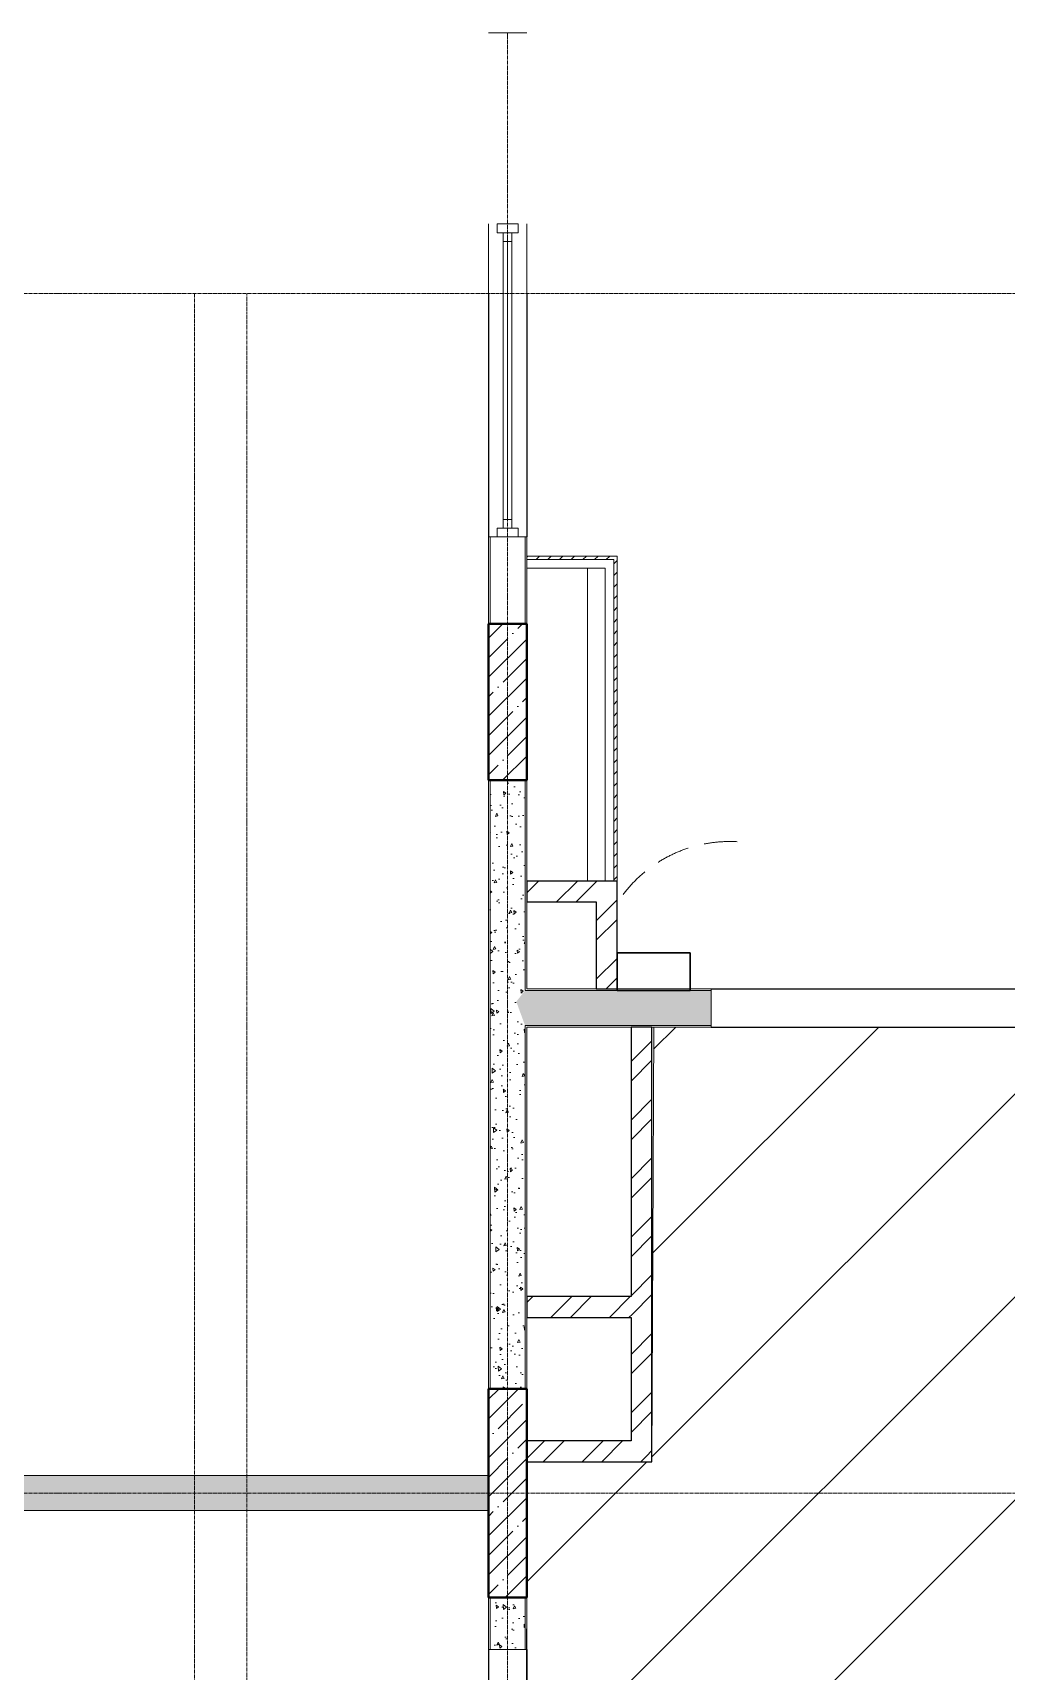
# Model space of a CAD drawing. Header units: millimetres. Extents: x 470010 to 1231400, y -134005 to 421770.
# Drawn here: x 514124 to 519721, y -108127 to -98702 of the extents above; entities that cross this region are included whole.
import ezdxf

# ---------------------------------------------------------------- set-up
doc = ezdxf.new("R2010")
doc.units = ezdxf.units.MM
for name, pattern in [('CENTER2', [28.575, 19.05, -3.175, 3.175, -3.175]), ('DASHED', [19.05, 12.7, -6.35]), ('HIDDEN2', [4.7625, 3.175, -1.5875])]:
    doc.linetypes.add(name, pattern=pattern)
for name, color, linetype, lineweight in [('АР_Двери_внутренние_антипаника', 7, 'Continuous', 0), ('АР_Колонны', 70, 'Continuous', 30), ('АР_Окна', 4, 'Continuous', 5), ('АР_Стены ГКЛ', 1, 'Continuous', 15), ('АР_Стены ЖБ', 7, 'Continuous', 35), ('АР_Стены кирпич', 32, 'Continuous', 20), ('АР_Стены ПЕНОблок', 52, 'Continuous', 20), ('АР_Тонкая', 254, 'Continuous', 5), ('АР_Штриховка', 8, 'Continuous', 0), ('ОВ_Отопление', 30, 'Continuous', 5), ('Потолок штриховка', 200, 'Continuous', 15)]:
    doc.layers.add(name, color=color, linetype=linetype, lineweight=lineweight)
for name, color, linetype, lineweight, true_color in [('АР_Оси_РД_100', 7, 'Continuous', 0, 0x525252), ('МАГНИТЫ', 7, 'Continuous', 30, 0xd100d1), ('РД_проем_инж перемыч_фахверк', 7, 'Continuous', 18, 0xff1f1f)]:
    doc.layers.add(name, color=color, linetype=linetype, lineweight=lineweight, true_color=true_color)
doc.layers.add('РД_Витраж_вн', color=7, linetype='Continuous', true_color=0x148aff)
doc.layers.add('РД_Проем', color=230, linetype='Continuous', lineweight=0, plot=False)
pattern_1 = [(45, (509053.93, -143101.69), (-168.3798, 168.3798), []), (45, (509166.19, -143101.69), (-168.3798, 168.3798), [])]
pattern_2 = [(45, (509053.93, -143101.69), (-112.2532, 112.2532), []), (45, (509166.19, -143101.69), (-112.2532, 112.2532), [198.4375, -39.6875, 0, -39.6875])]

msp = doc.modelspace()

# ---------------------------------------------------------------- hatches: boundary and pattern name
at = {"layer": 'АР_Стены ГКЛ', "linetype": 'Continuous', "lineweight": 0, "true_color": 0x000000}
h = msp.add_hatch(dxfattribs=at)
h.set_pattern_fill('ANSI31', color=18, scale=15, style=0)
h.set_pattern_definition([(45, (509053.93, -143101.687), (-33.67596, 33.67596), [])])
h.paths.add_polyline_path([(516963.932, -101711.687), (516963.932, -101731.687), (517463.932, -101731.687), (517483.932, -101711.687)], flags=0)
h = msp.add_hatch(dxfattribs=at)
h.set_pattern_fill('ANSI31', color=18, scale=15, angle=-360, style=0)
h.set_pattern_definition([(45, (509053.93, -143101.687), (-33.67596, 33.67596), [])])
h.paths.add_polyline_path([(517483.932, -101711.687), (517463.932, -101731.687), (517463.932, -103581.687), (517483.932, -103581.687)], flags=0)
at = {"layer": 'АР_Штриховка', "linetype": 'Continuous', "lineweight": 5, "true_color": 0x000000}
h = msp.add_hatch(dxfattribs=at)
h.set_pattern_fill('ANSI35', color=18, scale=25, style=0)
h.set_pattern_definition(pattern_2)
h.paths.add_polyline_path([(516743.932, -103001.687), (516963.932, -103001.687), (516963.932, -102101.687), (516743.932, -102101.687)], flags=0)
at = {"layer": 'АР_Штриховка', "linetype": 'Continuous', "lineweight": 0, "true_color": 0x000000}
h = msp.add_hatch(dxfattribs=at)
h.set_pattern_fill('AR-CONC', color=18, angle=-315, style=0)
h.set_pattern_definition([(95, (509053.93, -143101.69), (140.09465, 117.5534), [19.05, -209.55]), (40, (509053.93, -143101.69), (-160.01845, 110.1767), [15.24, -167.6406]), (145.45144, (509065.6, -143091.89), (-19.9238, 227.7301), [16.19, -178.09024]), (91.1842, (509018.01, -143065.77), (221.4102, 161.9534), [28.575, -314.325]), (141.63556, (509036.46, -143052.27), (-7.0866, 342.8268), [24.285, -267.1356]), (36.18415, (509018, -143065.77), (-7.0866, 342.8268), [22.86, -251.4597]), (66, (509044.95, -143056.79), (179.52, 34.89515), [19.05, -209.55]), (11, (509044.95, -143056.79), (-86.5399, 173.9412), [15.24, -167.64]), (116.45145, (509059.91, -143053.88), (92.98005, 208.83634), [16.19, -178.0899]), (82.5, (509053.93, -143101.69), (-57.60547, 61.97341), [0, -165.608, 0, -170.18, 0, -168.275]), (52.5, (509053.93, -143101.69), (-23.58973, 118.087), [0, -97.028, 0, -161.798, 0, -64.135]), (12.5, (509013.88, -143141.74), (99.92786, 91.8262), [0, -63.5, 0, -198.12, 0, -262.89]), (2.5, (508995.92, -143159.7), (86.7639, 122.7224), [0, -82.55, 0, -131.572, 0, -186.69])])
h.paths.add_polyline_path([(516953.932, -103001.687), (516753.932, -103001.687), (516753.932, -104201.687), (516903.932, -104275.02), (516953.932, -104211.687)], flags=0)
h.paths.add_polyline_path([(516953.932, -104411.687), (516903.932, -104275.02), (516753.932, -104201.687), (516753.932, -106501.687), (516953.932, -106501.687)], flags=0)
h = msp.add_hatch(dxfattribs=at)
h.set_pattern_fill('ANSI32', color=18, scale=25, style=0)
h.set_pattern_definition([(45, (509053.93, -143101.69), (-168.3798, 168.3798), []), (45, (509166.19, -143101.69), (-168.3798, 168.3798), [])])
h.paths.add_polyline_path([(516963.932, -103581.687), (516963.932, -103701.687), (517363.932, -103701.687), (517483.932, -103581.687)], flags=0)
h = msp.add_hatch(dxfattribs=at)
h.set_pattern_fill('ANSI32', color=18, scale=25, angle=-360, style=0)
h.set_pattern_definition(pattern_1)
h.paths.add_polyline_path([(517483.932, -103581.687), (517363.932, -103701.687), (517363.932, -104201.687), (517483.932, -104201.687)], flags=0)
h = msp.add_hatch(dxfattribs=at)
h.set_pattern_fill('AR-CONC', color=18, angle=405, style=0)
h.set_pattern_definition([(95, (509053.93, -143101.69), (140.09465, 117.5534), [19.05, -209.55]), (40, (509053.93, -143101.69), (-160.01845, 110.1767), [15.24, -167.6406]), (145.45144, (509065.6, -143091.89), (-19.9238, 227.7301), [16.19, -178.09024]), (91.1842, (509018.01, -143065.77), (221.4102, 161.9534), [28.575, -314.325]), (141.63556, (509036.46, -143052.27), (-7.0866, 342.8268), [24.285, -267.1356]), (36.18415, (509018, -143065.77), (-7.0866, 342.8268), [22.86, -251.4597]), (66, (509044.95, -143056.79), (179.52, 34.89515), [19.05, -209.55]), (11, (509044.95, -143056.79), (-86.5399, 173.9412), [15.24, -167.64]), (116.45145, (509059.91, -143053.88), (92.98005, 208.83634), [16.19, -178.0899]), (82.5, (509053.93, -143101.69), (-57.60547, 61.97341), [0, -165.608, 0, -170.18, 0, -168.275]), (52.5, (509053.93, -143101.69), (-23.58973, 118.087), [0, -97.028, 0, -161.798, 0, -64.135]), (12.5, (509013.88, -143141.74), (99.92786, 91.8262), [0, -63.5, 0, -198.12, 0, -262.89]), (2.5, (508995.92, -143159.7), (86.7639, 122.7224), [0, -82.55, 0, -131.572, 0, -186.69])])
h.paths.add_polyline_path([(521243.932, -104411.687), (521243.932, -104211.687), (520843.932, -104211.687), (520843.932, -104411.687)], flags=0)
h.paths.add_polyline_path([(520843.932, -104411.687), (520843.932, -104211.687), (520023.933, -104211.687), (520023.933, -104411.687)], flags=0)
h.paths.add_polyline_path([(518023.933, -104411.687), (518023.933, -104211.687), (517363.932, -104211.687), (517363.932, -104411.687)], flags=0)
h.paths.add_polyline_path([(517363.932, -104411.687), (517363.932, -104211.687), (516953.932, -104211.687), (516903.932, -104275.02), (516953.932, -104411.687)], flags=0)
h = msp.add_hatch(dxfattribs=at)
h.set_pattern_fill('ANSI32', color=18, scale=25, angle=-360, style=0)
h.set_pattern_definition([(45, (509053.93, -143101.69), (-168.3798, 168.3798), []), (45, (509166.19, -143101.69), (-168.3798, 168.3798), [])])
h.paths.add_polyline_path([(517683.928, -104421.686), (517563.928, -104421.687), (517563.933, -105971.687), (517593.933, -106011.687), (517683.933, -105971.686)], flags=0)
h.paths.add_polyline_path([(517683.933, -105971.686), (517593.933, -106011.687), (517563.933, -106091.687), (517563.935, -106801.687), (517683.935, -106921.687)], flags=0)
h = msp.add_hatch(dxfattribs=at)
h.set_pattern_fill('ANSI32', color=18, scale=25, angle=-360, style=0)
h.set_pattern_definition(pattern_1)
h.paths.add_polyline_path([(517563.933, -106091.687), (517593.933, -106011.687), (517563.933, -105971.687), (516963.935, -105971.687), (516963.935, -106091.687)], flags=0)
at = {"layer": 'АР_Штриховка', "linetype": 'Continuous', "lineweight": 5, "true_color": 0x000000}
h = msp.add_hatch(dxfattribs=at)
h.set_pattern_fill('ANSI35', color=18, scale=25, style=0)
h.set_pattern_definition(pattern_2)
h.paths.add_polyline_path([(516743.932, -107701.687), (516963.932, -107701.687), (516963.932, -106501.687), (516743.932, -106501.687)], flags=0)
at = {"layer": 'АР_Штриховка', "linetype": 'Continuous', "lineweight": 0, "true_color": 0x000000}
h = msp.add_hatch(dxfattribs=at)
h.set_pattern_fill('ANSI32', color=18, scale=25, angle=-360, style=0)
h.set_pattern_definition(pattern_1)
h.paths.add_polyline_path([(517683.935, -106921.687), (517563.935, -106801.687), (516963.932, -106801.687), (516963.932, -106921.687)], flags=0)
h = msp.add_hatch(dxfattribs=at)
h.set_pattern_fill('AR-CONC', color=18, angle=45, style=0)
h.set_pattern_definition([(95, (509053.93, -143101.69), (140.09465, 117.5534), [19.05, -209.55]), (40, (509053.93, -143101.69), (-160.0185, 110.1767), [15.24, -167.6406]), (145.45144, (509065.6, -143091.89), (-19.9238, 227.7301), [16.19, -178.0902]), (91.1842, (509018.01, -143065.77), (221.4102, 161.9534), [28.575, -314.325]), (141.63556, (509036.46, -143052.27), (-7.0866, 342.8268), [24.285, -267.1356]), (36.18415, (509018, -143065.77), (-7.0866, 342.8268), [22.86, -251.4597]), (66, (509044.95, -143056.79), (179.52, 34.89515), [19.05, -209.55]), (11, (509044.95, -143056.79), (-86.5399, 173.9412), [15.24, -167.64]), (116.45145, (509059.91, -143053.88), (92.98005, 208.83634), [16.19, -178.0899]), (82.5, (509053.93, -143101.69), (-57.60547, 61.97341), [0, -165.608, 0, -170.18, 0, -168.275]), (52.5, (509053.93, -143101.69), (-23.58973, 118.087), [0, -97.028, 0, -161.798, 0, -64.135]), (12.5, (509013.88, -143141.74), (99.92786, 91.8262), [0, -63.5, 0, -198.12, 0, -262.89]), (2.5, (508995.92, -143159.7), (86.7639, 122.7224), [0, -82.55, 0, -131.572, 0, -186.69])])
h.paths.add_polyline_path([(509173.932, -107001.687), (509173.932, -107201.687), (516743.932, -107201.687), (516743.932, -107001.687)], flags=0)
h = msp.add_hatch(dxfattribs=at)
h.set_pattern_fill('AR-CONC', color=18, angle=-315, style=0)
h.set_pattern_definition([(95, (509053.93, -143101.69), (140.09465, 117.5534), [19.05, -209.55]), (40, (509053.93, -143101.69), (-160.0185, 110.1767), [15.24, -167.6406]), (145.45144, (509065.6, -143091.89), (-19.9238, 227.7301), [16.19, -178.0902]), (91.1842, (509018.01, -143065.77), (221.4102, 161.9534), [28.575, -314.325]), (141.63556, (509036.46, -143052.27), (-7.0866, 342.8268), [24.285, -267.1356]), (36.18415, (509018, -143065.77), (-7.0866, 342.8268), [22.86, -251.4597]), (66, (509044.95, -143056.79), (179.52, 34.89515), [19.05, -209.55]), (11, (509044.95, -143056.79), (-86.5399, 173.9412), [15.24, -167.64]), (116.45145, (509059.91, -143053.88), (92.98005, 208.8363), [16.19, -178.0899]), (82.5, (509053.93, -143101.69), (-57.60547, 61.97341), [0, -165.608, 0, -170.18, 0, -168.275]), (52.5, (509053.93, -143101.69), (-23.58973, 118.087), [0, -97.028, 0, -161.798, 0, -64.135]), (12.5, (509013.88, -143141.74), (99.92786, 91.8262), [0, -63.5, 0, -198.12, 0, -262.89]), (2.5, (508995.92, -143159.7), (86.7639, 122.7224), [0, -82.55, 0, -131.572, 0, -186.69])])
h.paths.add_polyline_path([(516953.932, -107701.687), (516753.932, -107701.687), (516753.932, -108001.687), (516953.932, -108001.687)], flags=0)
h.paths.add_polyline_path([(516953.932, -110901.687), (516753.932, -110901.687), (516753.932, -111401.687), (516953.932, -111401.687)], flags=0)
at = {"layer": 'Потолок штриховка'}
h = msp.add_hatch(dxfattribs=at)
h.set_pattern_fill('ANSI31', color=256, scale=260)
h.paths.add_polyline_path([(516953.932, -116511.687), (516963.932, -106921.687), (517683.935, -106921.685), (517693.932, -104421.687), (520673.939, -104421.694), (520673.933, -107021.687), (521243.932, -107021.687), (521243.932, -109181.176), (520373.899, -109181.31), (520373.899, -117701.687), (529253.932, -117701.684), (529253.932, -116801.687), (535853.932, -116851.687), (535853.932, -117101.687), (536553.932, -117101.687), (536553.932, -121401.687), (535853.932, -121401.687), (535853.932, -121691.687), (521253.932, -121691.687), (521243.932, -129481.687), (516853.932, -129481.687), (516963.932, -129481.687), (516963.932, -120191.687), (509173.932, -120191.687), (509173.932, -116511.692)])

# ---------------------------------------------------------------- linework, layer by layer
at = {"layer": 'АР_Двери_внутренние_антипаника', "color": 18, "linetype": 'DASHED', "lineweight": 0, "ltscale": 15, "true_color": 0x000000}
msp.add_arc((518130.407, -104120.972), 767.202, 86.7483429, 142.8816089, dxfattribs=at)
at = {"layer": 'АР_Колонны', "color": 18, "linetype": 'HIDDEN2', "lineweight": 25, "true_color": 0x000000}
for p, q in [((516743.932, -102101.687), (516963.932, -102101.687)), ((516743.932, -103001.687), (516743.932, -102101.687)), ((516963.932, -102101.687), (516963.932, -103001.687)), ((516963.932, -103001.687), (516743.932, -103001.687)), ((516743.932, -106501.687), (516963.932, -106501.687)), ((516743.932, -107701.687), (516743.932, -106501.687)), ((516963.932, -106501.687), (516963.932, -107701.687)), ((516963.932, -107701.687), (516743.932, -107701.687))]:
    msp.add_line(p, q, dxfattribs=at)
at = {"layer": 'АР_Колонны', "color": 18, "linetype": 'Continuous', "lineweight": 30, "true_color": 0x000000}
for p, q in [((516963.932, -102101.687), (516743.932, -102101.687)), ((516743.932, -102101.687), (516743.932, -103001.687)), ((516963.932, -103001.687), (516963.932, -102101.687)), ((516743.932, -103001.687), (516963.932, -103001.687)), ((516963.932, -106501.687), (516743.932, -106501.687)), ((516743.932, -106501.687), (516743.932, -107701.687)), ((516963.932, -107701.687), (516963.932, -106501.687)), ((516743.932, -107701.687), (516963.932, -107701.687))]:
    msp.add_line(p, q, dxfattribs=at)
at = {"layer": 'АР_Окна', "color": 18, "linetype": 'Continuous', "lineweight": 5, "true_color": 0x000000}
for p, q in [((516743.932, -101601.687), (516743.932, -99801.687)), ((516963.932, -101601.687), (516963.932, -99801.687)), ((516878.932, -99901.687), (516828.932, -99901.687)), ((516853.932, -101501.687), (516853.932, -99901.687)), ((516878.932, -101501.687), (516828.932, -101501.687))]:
    msp.add_line(p, q, dxfattribs=at)
for points in [[(516793.932, -99851.687), (516793.932, -99801.687), (516913.932, -99801.687), (516913.932, -99851.687)], [(516878.932, -101551.687), (516828.932, -101551.687), (516828.932, -99851.687), (516878.932, -99851.687)], [(516793.932, -101551.687), (516793.932, -101601.687), (516913.932, -101601.687), (516913.932, -101551.687)]]:
    msp.add_lwpolyline(points, close=True, dxfattribs=at)
at = {"layer": 'АР_Оси_РД_100', "linetype": 'CENTER2'}
for p, q in [((538608.933, -100201.687), (503098.975, -100201.687)), ((538608.933, -107101.687), (503098.975, -107101.687))]:
    msp.add_line(p, q, dxfattribs=at)
for points in [[(516853.933, -133315.052), (516853.933, -98701.687)], [(515053.933, -100201.687), (515053.933, -133354.611)], [(515353.933, -133355.882), (515353.933, -100201.687)]]:
    msp.add_lwpolyline(points, dxfattribs=at)
at = {"layer": 'АР_Стены ГКЛ', "color": 18, "linetype": 'Continuous', "lineweight": 5, "true_color": 0x000000}
for p, q in [((516963.932, -101711.687), (516963.932, -101731.687)), ((517483.932, -101711.687), (516963.932, -101711.687)), ((516963.932, -101731.687), (516963.932, -101781.687)), ((517463.932, -101731.687), (516963.932, -101731.687)), ((516963.932, -101731.687), (517463.932, -101731.687)), ((516963.932, -101781.687), (517413.932, -101781.687)), ((517413.932, -101781.687), (517413.932, -103581.687)), ((517463.932, -103581.687), (517463.932, -101731.687)), ((517463.932, -101731.687), (517463.932, -103581.687)), ((517483.932, -103581.687), (517483.932, -101711.687)), ((517413.932, -103581.687), (517463.932, -103581.687)), ((517463.932, -103581.687), (517483.932, -103581.687))]:
    msp.add_line(p, q, dxfattribs=at)
at = {"layer": 'АР_Стены ЖБ', "color": 18, "linetype": 'Continuous', "lineweight": 40, "true_color": 0x000000}
for p, q in [((516963.932, -102101.687), (516743.932, -102101.687)), ((516743.932, -102101.687), (516743.932, -103001.687)), ((516963.932, -103001.687), (516963.932, -102101.687)), ((516743.932, -103001.687), (516963.932, -103001.687)), ((516963.932, -106501.687), (516743.932, -106501.687)), ((516743.932, -106501.687), (516743.932, -107701.687)), ((516963.932, -107701.687), (516963.932, -106501.687)), ((516743.932, -107701.687), (516963.932, -107701.687))]:
    msp.add_line(p, q, dxfattribs=at)
at = {"layer": 'АР_Стены кирпич', "color": 18, "linetype": 'Continuous', "lineweight": 25, "true_color": 0x000000}
for p, q in [((516963.932, -103581.687), (516963.932, -103701.687)), ((517483.932, -103581.687), (516963.932, -103581.687)), ((517483.932, -104201.687), (517483.932, -103581.687)), ((516963.932, -103701.687), (517363.932, -103701.687)), ((517363.932, -103701.687), (517363.932, -104201.687)), ((517363.932, -104201.687), (517483.932, -104201.687)), ((517683.928, -104421.686), (517563.928, -104421.687)), ((517563.928, -104421.687), (517563.933, -105971.687)), ((517683.933, -105971.686), (517683.928, -104421.686)), ((517563.933, -105971.687), (516963.935, -105971.687)), ((516963.935, -105971.687), (516963.935, -106091.687)), ((517683.935, -106921.687), (517683.933, -105971.686)), ((516963.935, -106091.687), (517563.933, -106091.687)), ((517563.933, -106091.687), (517563.935, -106801.687)), ((517563.935, -106801.687), (516963.932, -106801.687)), ((516963.932, -106801.687), (516963.932, -106921.687)), ((516963.932, -106921.687), (517683.935, -106921.687))]:
    msp.add_line(p, q, dxfattribs=at)
at = {"layer": 'АР_Стены ПЕНОблок', "color": 18, "linetype": 'Continuous', "lineweight": 20, "true_color": 0x000000}
for p, q in [((516753.932, -98701.687), (516953.932, -98701.687)), ((516953.932, -101601.687), (516753.932, -101601.687)), ((516753.932, -101601.687), (516753.932, -102101.687)), ((516953.932, -102101.687), (516953.932, -101601.687)), ((516753.932, -102101.687), (516953.932, -102101.687)), ((516953.932, -103001.687), (516753.932, -103001.687)), ((516753.932, -103001.687), (516753.932, -104201.687)), ((516953.932, -104211.687), (516953.932, -103001.687)), ((516753.932, -104201.687), (516753.932, -106501.687)), ((517363.932, -104211.687), (516953.932, -104211.687)), ((518023.933, -104211.687), (517363.932, -104211.687)), ((518023.933, -104411.687), (518023.933, -104211.687)), ((516953.932, -104411.687), (517363.932, -104411.687)), ((516953.932, -106501.687), (516953.932, -104411.687)), ((517363.932, -104411.687), (518023.933, -104411.687)), ((516753.932, -106501.687), (516953.932, -106501.687)), ((516743.932, -107001.687), (509173.932, -107001.687)), ((516743.932, -107201.687), (516743.932, -107001.687)), ((509173.932, -107201.687), (516743.932, -107201.687)), ((516953.932, -107701.687), (516753.932, -107701.687)), ((516753.932, -107701.687), (516753.932, -108001.687)), ((516953.932, -108001.687), (516953.932, -107701.687)), ((516753.932, -108001.687), (516953.932, -108001.687))]:
    msp.add_line(p, q, dxfattribs=at)
at = {"layer": 'АР_Тонкая', "color": 18, "linetype": 'Continuous', "lineweight": 0, "true_color": 0x000000}
for p, q in [((516743.932, -98701.687), (516753.932, -98701.687)), ((516953.932, -98701.687), (516963.932, -98701.687)), ((516753.932, -101601.687), (516743.932, -101601.687)), ((516743.932, -101601.687), (516743.932, -102101.687)), ((516753.932, -102101.687), (516753.932, -101601.687)), ((516963.932, -101601.687), (516953.932, -101601.687)), ((516953.932, -101601.687), (516953.932, -102101.687)), ((516963.932, -102101.687), (516963.932, -101601.687)), ((516743.932, -102101.687), (516753.932, -102101.687)), ((516953.932, -102101.687), (516963.932, -102101.687)), ((516753.932, -103001.687), (516743.932, -103001.687)), ((516743.932, -103001.687), (516743.932, -104201.687)), ((516753.932, -104201.687), (516753.932, -103001.687)), ((516963.932, -103001.687), (516953.932, -103001.687)), ((516953.932, -103001.687), (516953.932, -104211.687)), ((516963.932, -104201.687), (516963.932, -103001.687)), ((516743.932, -104201.687), (516743.932, -106501.687)), ((516753.932, -106501.687), (516753.932, -104201.687)), ((516953.932, -104211.687), (517363.932, -104211.687)), ((517363.932, -104201.687), (516963.932, -104201.687)), ((518023.933, -104201.687), (517363.932, -104201.687)), ((517363.932, -104211.687), (518023.933, -104211.687)), ((518023.933, -104211.687), (518023.933, -104201.687)), ((517363.932, -104411.687), (516953.932, -104411.687)), ((516953.932, -104411.687), (516953.932, -106501.687)), ((516963.932, -104421.687), (517363.932, -104421.687)), ((516963.932, -106501.687), (516963.932, -104421.687)), ((518023.933, -104411.687), (517363.932, -104411.687)), ((517363.932, -104421.687), (518023.933, -104421.687)), ((518023.933, -104421.687), (518023.933, -104411.687)), ((516743.932, -106501.687), (516753.932, -106501.687)), ((516953.932, -106501.687), (516963.932, -106501.687)), ((516753.932, -107701.687), (516743.932, -107701.687)), ((516743.932, -107701.687), (516743.932, -108001.687)), ((516753.932, -108001.687), (516753.932, -107701.687)), ((516963.932, -107701.687), (516953.932, -107701.687)), ((516953.932, -107701.687), (516953.932, -108001.687)), ((516963.932, -108001.687), (516963.932, -107701.687)), ((516743.932, -108001.687), (516753.932, -108001.687)), ((516953.932, -108001.687), (516963.932, -108001.687))]:
    msp.add_line(p, q, dxfattribs=at)
at = {"layer": 'МАГНИТЫ', "color": 18, "lineweight": 30, "true_color": 0x000000}
for p, q in [((517483.932, -104211.687), (517483.932, -103995.015)), ((517483.932, -103995.015), (517903.606, -103995.015)), ((517483.932, -104211.687), (517483.932, -103995.015)), ((517483.932, -103995.015), (517903.606, -103995.015)), ((517903.606, -103995.015), (517903.606, -104211.687)), ((517903.606, -103995.015), (517903.606, -104211.687)), ((517903.606, -104211.687), (517483.932, -104211.687)), ((517903.606, -104211.687), (517483.932, -104211.687))]:
    msp.add_line(p, q, dxfattribs=at)
at = {"layer": 'ОВ_Отопление', "color": 18, "true_color": 0x000000}
for p, q in [((516963.932, -103581.687), (516963.932, -101781.687)), ((516963.932, -101781.687), (517313.932, -101781.687)), ((517313.932, -101781.687), (517313.932, -103581.687)), ((517313.932, -103581.687), (516963.932, -103581.687))]:
    msp.add_line(p, q, dxfattribs=at)
at = {"layer": 'Потолок штриховка'}
msp.add_lwpolyline([(521243.932, -129481.687), (516853.932, -129481.687), (516963.932, -129481.687), (516963.932, -120191.687), (509173.932, -120191.687), (509173.932, -116511.692), (516953.932, -116511.687), (516963.932, -106921.687), (517683.935, -106921.685), (517693.932, -104421.687), (520673.939, -104421.694)], dxfattribs=at)
at = {"layer": 'РД_Витраж_вн', "color": 18, "linetype": 'Continuous', "lineweight": 25, "true_color": 0x000000}
for p, q in [((516743.932, -100201.687), (516743.932, -101601.687)), ((516963.932, -100201.687), (516963.932, -101601.687)), ((518023.933, -104201.687), (520023.933, -104201.687)), ((518023.933, -104421.687), (520023.933, -104421.687)), ((516743.932, -108001.687), (516743.932, -110901.687)), ((516963.932, -108001.687), (516963.932, -110901.687))]:
    msp.add_line(p, q, dxfattribs=at)
at = {"layer": 'РД_Проем', "color": 18, "linetype": 'Continuous', "lineweight": 0, "true_color": 0x000000}
for p, q in [((516743.932, -100201.687), (516743.932, -101601.687)), ((516963.932, -100201.687), (516963.932, -101601.687)), ((518023.933, -104201.687), (520023.933, -104201.687)), ((518023.933, -104421.687), (520023.933, -104421.687)), ((516743.932, -108001.687), (516743.932, -110901.687)), ((516963.932, -108001.687), (516963.932, -110901.687))]:
    msp.add_line(p, q, dxfattribs=at)
at = {"layer": 'РД_проем_инж перемыч_фахверк', "color": 18, "linetype": 'Continuous', "lineweight": 18, "true_color": 0x000000}
for p, q in [((516743.932, -100201.687), (516743.932, -101601.687)), ((516963.932, -100201.687), (516963.932, -101601.687)), ((518023.933, -104201.687), (520023.933, -104201.687)), ((518023.933, -104421.687), (520023.933, -104421.687)), ((516743.932, -108001.687), (516743.932, -110901.687)), ((516963.932, -108001.687), (516963.932, -110901.687))]:
    msp.add_line(p, q, dxfattribs=at)

doc.saveas('drawing.dxf')
